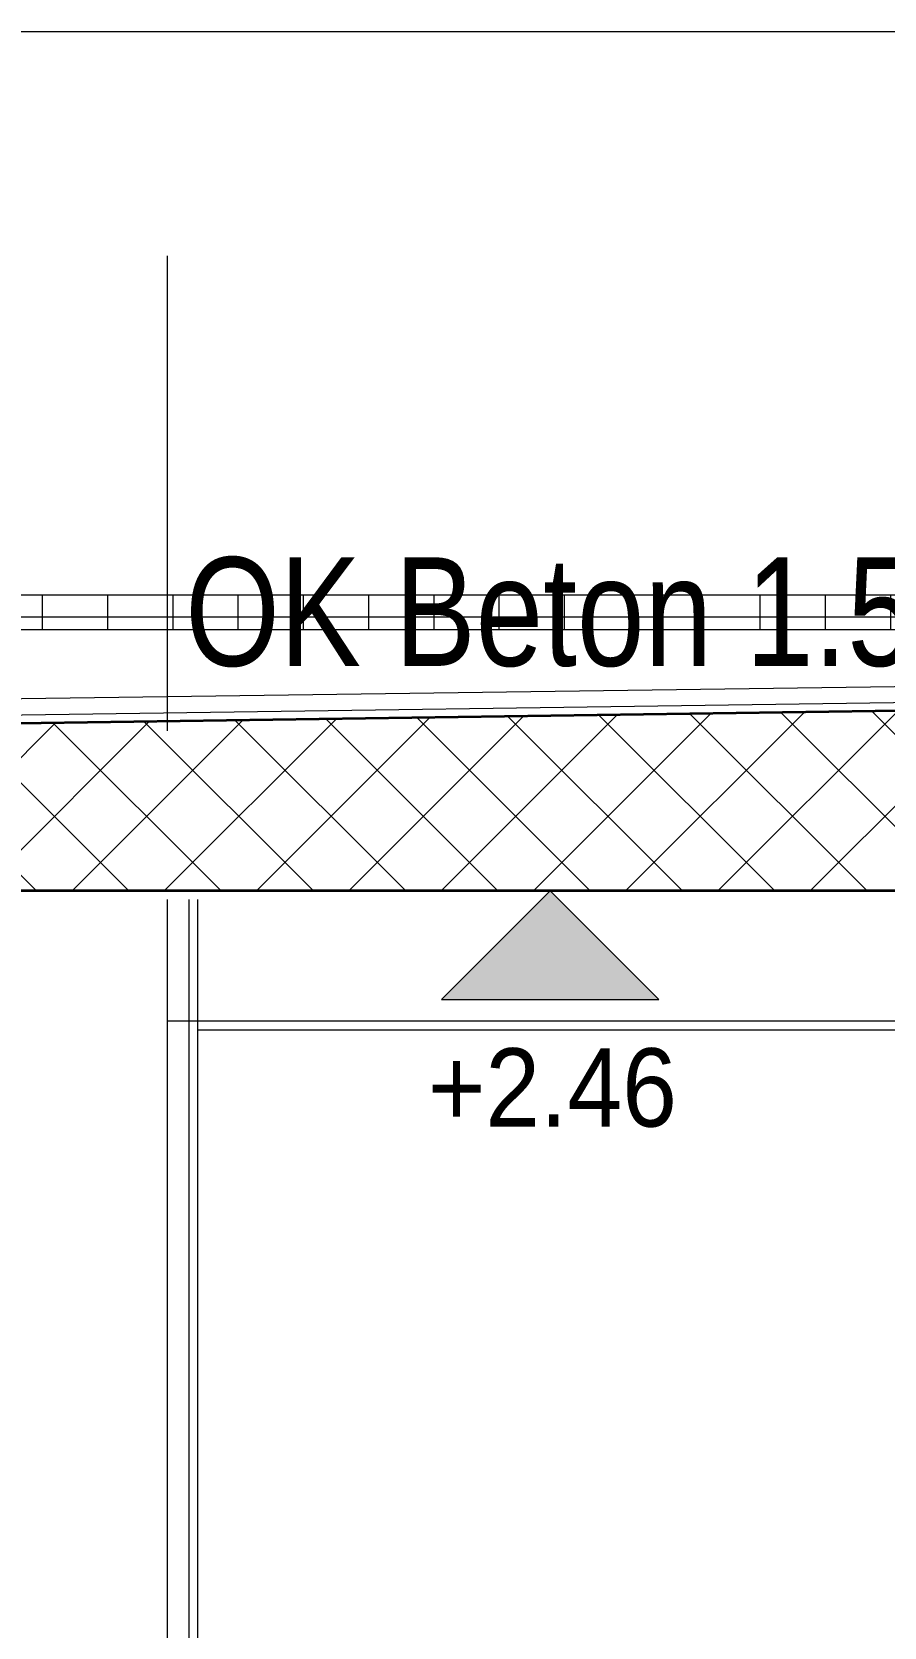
# Model space of a CAD drawing. Header units: metres. Extents: x -0.64 to 0.89, y -0.01 to 0.61.
# Drawn here: x 0.28734 to 0.30693, y 0.55731 to 0.594 of the extents above; entities that cross this region are included whole.
import ezdxf
from ezdxf.xclip import XClip

# ---------------------------------------------------------------- set-up
doc = ezdxf.new("R2010")
doc.units = ezdxf.units.M
doc.header["$MEASUREMENT"] = 0
doc.header["$XCLIPFRAME"] = 0
doc.linetypes.add('Strich 2', pattern=[0.002822, 0.001411, -0.001411])
for name, color, linetype in [('011_Stift 1.Grau', 7, 'Continuous'), ('015 Innenwände', 7, 'Continuous'), ('030 Bodenaufbauten', 7, 'Continuous'), ('030 Bodenaufbauten Bauteilschraffuren', 7, 'Continuous'), ('035 Decken', 7, 'Continuous'), ('051 Brüstung Bauteilschraffuren', 7, 'Continuous'), ('120 Bemassungen Detail', 7, 'Continuous'), ('170 Beschriftungen Detail', 7, 'Continuous'), ('910 Layout Planrahmen', 7, 'Continuous')]:
    doc.layers.add(name, color=color, linetype=linetype)
doc.styles.add('ERSTELLTER_STIL_3', font='Arial.ttf', dxfattribs={"width": 0.8})
doc.styles.add('ERSTELLTER_STIL_5', font='Arial.ttf', dxfattribs={"width": 0.9})
doc.linetypes.add('Bitumen - 2-Lag Details', pattern='A,0,[7,51.6.4.1 Schutzraum1.Shx,S=2.38095e-05,R=0,X=0,Y=0],-0.003,0', length=0.003)
doc.linetypes.add('Drainmatte', pattern='A,0,[4,51.6.4.1 Schutzraum1.Shx,S=2.38095e-05,R=0,X=0,Y=1.351e-15],-0.003,0', length=0.003)

# ---------------------------------------------------------------- blocks, each defined once
blk = doc.blocks.new('Zeichnung_4_3', base_point=(-3.23142, 0.525045))
at = {"layer": '030 Bodenaufbauten Bauteilschraffuren', "linetype": 'Continuous', "lineweight": 0, "true_color": 0x000000}
h = blk.add_hatch(dxfattribs=at)
h.set_pattern_fill('Kunststein__Betonwerkste_25', color=18, style=0, pattern_type=2)
h.set_pattern_definition([(0, (-3.2314199, 0.5250452), (0, 0.0015), []), (90, (-3.2314199, 0.5250452), (-0.0015, 0), [])])
h.paths.add_polyline_path([(0.314667, 0.581045), (0.268942, 0.581045), (0.268942, 0.580245), (0.314667, 0.580245)])
at = {"layer": '051 Brüstung Bauteilschraffuren', "linetype": 'Continuous', "lineweight": 0, "true_color": 0x000000}
h = blk.add_hatch(dxfattribs=at)
h.set_pattern_fill('Beton_0003', color=18, style=0, pattern_type=2)
h.set_pattern_definition([(45, (-3.2314199, 0.5250452), (-0.0010606602, 0.0010606602), []), (135, (-3.2314199, 0.5250452), (0.0010606602, 0.0010606602), [])])
h.paths.add_polyline_path([(0.324913, 0.578645), (0.268536, 0.577823), (0.265334, 0.577775), (0.26534, 0.571244), (0.269042, 0.571244), (0.269042, 0.574243), (0.324907, 0.574244)])
at = {"layer": '120 Bemassungen Detail', "linetype": 'Continuous', "lineweight": 0, "true_color": 0x000000}
blk.add_hatch(color=18, dxfattribs=at).paths.add_polyline_path([(0.299251, 0.574244), (0.296751, 0.571744), (0.301751, 0.571744)])
at = {"layer": '011_Stift 1.Grau', "color": 7, "linetype": 'Strich 2', "lineweight": 13, "ltscale": 1000}
for p, q in [((0.290442, 0.588847), (0.290442, 0.577924)), ((0.290442, 0.574043), (0.290448, 0.523843)), ((0.290942, 0.574043), (0.290948, 0.523843))]:
    blk.add_line(p, q, dxfattribs=at)
at = {"layer": '011_Stift 1.Grau', "color": 7, "linetype": 'Drainmatte', "lineweight": 13, "ltscale": 1000}
blk.add_line((0.321078, 0.579132), (0.271911, 0.578452), dxfattribs=at)
at = {"layer": '011_Stift 1.Grau', "color": 7, "linetype": 'Continuous', "lineweight": 35, "ltscale": 1000}
blk.add_line((0.324913, 0.578645), (0.268536, 0.577823), dxfattribs=at)
at = {"layer": '011_Stift 1.Grau', "color": 7, "linetype": 'Bitumen - 2-Lag Details', "lineweight": 13, "ltscale": 1000, "flags": 128}
blk.add_lwpolyline([(0.325282, 0.579741), (0.325292, 0.579125), (0.325019, 0.578821), (0.268691, 0.578021)], dxfattribs=at)
at = {"layer": '015 Innenwände', "color": 7, "linetype": 'Continuous', "lineweight": 20, "ltscale": 1000}
blk.add_line((0.291142, 0.574044), (0.291142, 0.524401), dxfattribs=at)
at = {"layer": '015 Innenwände', "color": 7, "linetype": 'Continuous', "lineweight": 13, "ltscale": 1000}
blk.add_line((0.291142, 0.571044), (0.321142, 0.571044), dxfattribs=at)
at = {"layer": '030 Bodenaufbauten', "color": 7, "linetype": 'Strich 2', "lineweight": 13, "ltscale": 1000}
blk.add_line((0.321142, 0.571244), (0.290443, 0.571244), dxfattribs=at)
at = {"layer": '030 Bodenaufbauten', "color": 7, "linetype": 'Continuous', "lineweight": 20, "ltscale": 1000, "flags": 128}
for points in [[(0.314667, 0.581045), (0.311528, 0.581045), (0.268942, 0.581045)], [(0.314667, 0.580245), (0.311528, 0.580245), (0.268942, 0.580245)]]:
    blk.add_lwpolyline(points, dxfattribs=at)
at = {"layer": '035 Decken', "color": 7, "linetype": 'Continuous', "lineweight": 35, "ltscale": 1000}
blk.add_line((0.324907, 0.574244), (0.269042, 0.574243), dxfattribs=at)
at = {"layer": '120 Bemassungen Detail', "color": 7, "linetype": 'Continuous', "lineweight": 13, "ltscale": 1000}
for p, q in [((0.299251, 0.574244), (0.296751, 0.571744)), ((0.299251, 0.574244), (0.297251, 0.574244)), ((0.299251, 0.574244), (0.301126, 0.574244)), ((0.301751, 0.571744), (0.299251, 0.574244)), ((0.296751, 0.571744), (0.301751, 0.571744))]:
    blk.add_line(p, q, dxfattribs=at)
at = {"layer": '120 Bemassungen Detail', "color": 7, "linetype": 'Continuous', "lineweight": 13, "insert": (0.29644, 0.568797), "char_height": 0.0018, "attachment_point": 7, "style": 'ERSTELLTER_STIL_5'}
blk.add_mtext('\\A1;{\\pql;\\fArial|b0|i0|c0|p0;\\W0.900000;+2.46}', dxfattribs=at)
at = {"layer": '170 Beschriftungen Detail', "color": 7, "linetype": 'Continuous', "lineweight": 13, "insert": (0.290862, 0.579382), "char_height": 0.0025, "attachment_point": 7, "style": 'ERSTELLTER_STIL_3'}
blk.add_mtext('\\A1;{\\pql;\\fArial|b0|i0|c0|p0;\\W0.800000;OK Beton 1.5% Gefälle >}', dxfattribs=at)

msp = doc.modelspace()

# ---------------------------------------------------------------- linework, layer by layer
at = {"layer": '910 Layout Planrahmen', "color": 7, "linetype": 'Continuous', "lineweight": 13, "ltscale": 1000}
msp.add_line((0.424, 0.594), (0.005, 0.594), dxfattribs=at)

# ---------------------------------------------------------------- block references
at = {"layer": '011_Stift 1.Grau', "color": 7, "linetype": 'Continuous', "lineweight": 13, "ltscale": 1000}
ref = msp.add_blockref('Zeichnung_4_3', (-3.23142, 0.525045), dxfattribs=at)
XClip(ref).set_block_clipping_path([(0.2415876712, 0.4461899202), (0.383283947, 0.5888474518)])

doc.saveas('drawing.dxf')
